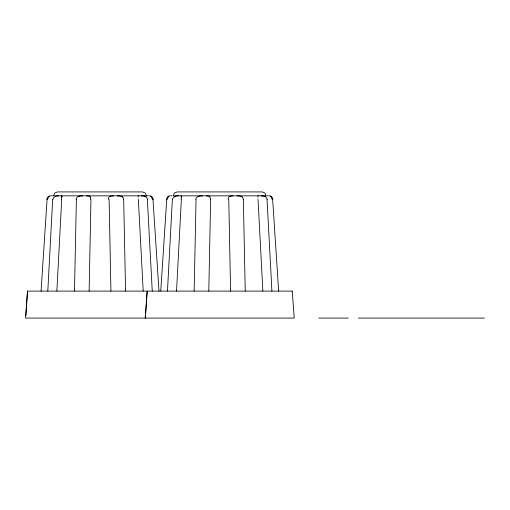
<?xml version="1.0" encoding="UTF-8"?>
<svg xmlns="http://www.w3.org/2000/svg" width="510" height="510" viewBox="0 0 510 510"><rect width="100%" height="100%" fill="white"/><g stroke="black" fill="none" stroke-linecap="round" stroke-linejoin="round"><path stroke-width="0.76" d="M90.952 199.455L89.142 291.089M210.617 199.455L208.807 291.089M74.479 291.089L76.379 199.455M194.151 291.089L196.05 199.455M56.865 291.089L61.691 199.455M176.53 291.089L181.362 199.455M47.8 291.089L52.689 199.455M167.471 291.089L172.355 199.455M25.927 315.696L27.508 291.102L25.532 318.074L294.225 318.074L292.217 291.102M145.439 318.074L145.592 315.696M145.745 313.312L147.18 291.102L145.197 318.074M41.074 291.089L47.079 199.455M160.739 291.089L166.744 199.455M53.627 195.789L54.761 193.06L57.49 191.926L142.564 191.926L145.293 193.06L146.427 195.789M173.298 195.789L174.426 193.06L177.161 191.926L262.236 191.926L264.964 193.06L266.092 195.789M49.164 196.14L50.611 195.84M168.835 196.14L170.276 195.84M110.702 196.14L113.411 195.84M230.367 196.14L233.083 195.84M55.762 196.14L58.695 195.84M175.427 196.14L178.36 195.84M79.267 196.14L82.754 195.84M198.932 196.14L202.425 195.84M138.956 195.84L138.057 196.14A5.298 1.058 58.9 0 0 137.929 196.197M258.627 195.84L257.741 196.101A5.298 1.058 58.9 0 0 257.601 196.197M51.331 195.84L148.722 195.84M149.449 195.84L150.89 196.14M171.003 195.84L172.182 195.84M173.298 195.84L266.092 195.84M267.208 195.84L268.394 195.84M269.114 195.84L270.561 196.14M27.387 291.102L292.338 291.102M318.654 318.074L348.253 318.074M358.351 318.074L484.5 318.074M236.971 195.84L240.459 196.14A5.298 4.692 -11.5 0 1 241.115 196.28M117.3 195.84L120.793 196.14A5.298 4.692 -11.5 0 1 121.45 196.28M261.031 195.84L263.963 196.14M206.314 195.84L209.023 196.14A5.298 3.506 -52.6 0 1 209.438 196.331L209.616 196.471M141.359 195.84L144.292 196.14M86.643 195.84L89.358 196.14M180.763 195.84L181.668 196.14M61.098 195.84L61.997 196.14M241.083 196.337L241.383 196.471A4.169 3.927 -38.1 0 1 242.084 196.866L242.212 197M264.569 196.337L264.862 196.471A4.169 3.685 55.8 0 1 265.621 196.809M144.897 196.337L145.197 196.471A4.169 3.685 55.8 0 1 145.949 196.809M265.576 196.885L265.729 197A3.264 3.238 70.4 0 1 267.106 199.448M145.905 196.885L146.058 197A3.264 3.238 70.4 0 1 147.435 199.448M122.54 197L122.4 196.885A4.169 3.927 -38.1 0 0 121.731 196.439M272.646 199.455L278.651 291.089M152.981 199.455L158.98 291.089M267.036 199.455L271.919 291.089M258.034 199.455L262.86 291.089M147.371 199.455L152.254 291.089M138.363 199.455L143.195 291.089M243.346 199.455L245.246 291.089M123.675 199.455L125.575 291.089M228.773 199.455L230.584 291.089M109.108 199.455L110.919 291.089M152.037 196.905A3.264 2.378 86.3 0 1 153.191 199.435M151.419 196.312A4.169 2.034 72.5 0 1 151.91 196.701M150.826 195.98A5.298 1.919 60.8 0 1 151.183 196.146M150.954 196.318A5.298 1.759 57.6 0 1 151.304 196.541M151.323 197.281A3.494 1.53 68.2 0 1 152.56 199.512M144.292 196.044A5.298 4.086 44.4 0 1 144.91 196.235M138.184 197.931A3.494 0.478 70.3 0 1 138.261 198.103M122.508 197.045A3.264 2.856 -84.7 0 1 123.573 199.461M110.721 196.178A5.298 3.468 48 0 0 110.307 196.356L110.109 196.471A3.494 2.301 63.7 0 0 108.605 199.384M90.34 197.198A3.264 1.39 -87.2 0 1 90.716 199.48M89.926 196.503A4.169 2.671 -70 0 1 90.302 196.949M89.377 196.108A5.298 3.506 -52.6 0 1 89.773 196.331M78.674 196.401A5.298 4.558 7.8 0 1 79.292 196.21M76.162 199.435A3.494 3.245 25.4 0 1 78.393 196.599M61.423 199.302A3.264 0.612 -87.4 0 1 61.971 196.528M61.767 197.185A4.169 0.395 -74.7 0 1 61.684 197.644M61.888 196.318A5.298 0.982 -62.4 0 1 61.876 196.586M55.169 196.439A5.298 3.901 -41.6 0 1 55.762 196.235M52.823 199.467A3.494 2.952 -51.4 0 1 54.965 196.796M46.863 199.435A3.264 2.378 -86.3 0 1 48.016 196.905M48.144 196.701A4.169 2.034 -72.5 0 1 48.635 196.312M48.877 196.146A5.298 1.919 -60.8 0 1 49.228 195.98M48.75 196.541A5.298 1.759 -57.6 0 1 49.1 196.318M47.494 199.512A3.494 1.53 -68.2 0 1 48.73 197.281M271.702 196.905A3.264 2.378 86.3 0 1 272.863 199.435M271.09 196.312A4.169 2.034 72.5 0 1 271.575 196.701M270.498 195.98A5.298 1.919 60.8 0 1 270.848 196.146M270.625 196.318A5.298 1.759 57.6 0 1 270.976 196.541M270.995 197.281A3.494 1.53 68.2 0 1 272.232 199.512M263.963 196.044A5.298 4.086 44.4 0 1 264.582 196.235M257.85 197.931A3.494 0.478 70.3 0 1 257.926 198.103M242.18 197.045A3.264 2.856 -84.7 0 1 243.244 199.461M230.392 196.178A5.298 3.468 48 0 0 229.972 196.356L229.774 196.471A3.494 2.301 63.7 0 0 228.276 199.384M210.012 197.198A3.264 1.39 -87.2 0 1 210.381 199.48M209.597 196.503A4.169 2.671 -70 0 1 209.967 196.949M198.339 196.401A5.298 4.558 7.8 0 1 198.957 196.21M195.834 199.435A3.494 3.245 25.4 0 1 198.058 196.599M181.095 199.302A3.264 0.612 -87.4 0 1 181.636 196.528M181.439 197.185A4.169 0.395 -74.7 0 1 181.356 197.644M181.56 196.318A5.298 0.982 -62.4 0 1 181.541 196.586M174.841 196.439A5.298 3.901 -41.6 0 1 175.427 196.235M172.488 199.467A3.494 2.952 -51.4 0 1 174.63 196.796M166.534 199.435A3.264 2.378 -86.3 0 1 167.688 196.905M167.815 196.701A4.169 2.034 -72.5 0 1 168.306 196.312M168.542 196.146A5.298 1.919 -60.8 0 1 168.893 195.98M168.421 196.541A5.298 1.759 -57.6 0 1 168.765 196.318M167.159 199.512A3.494 1.53 -68.2 0 1 168.402 197.281"/></g></svg>
